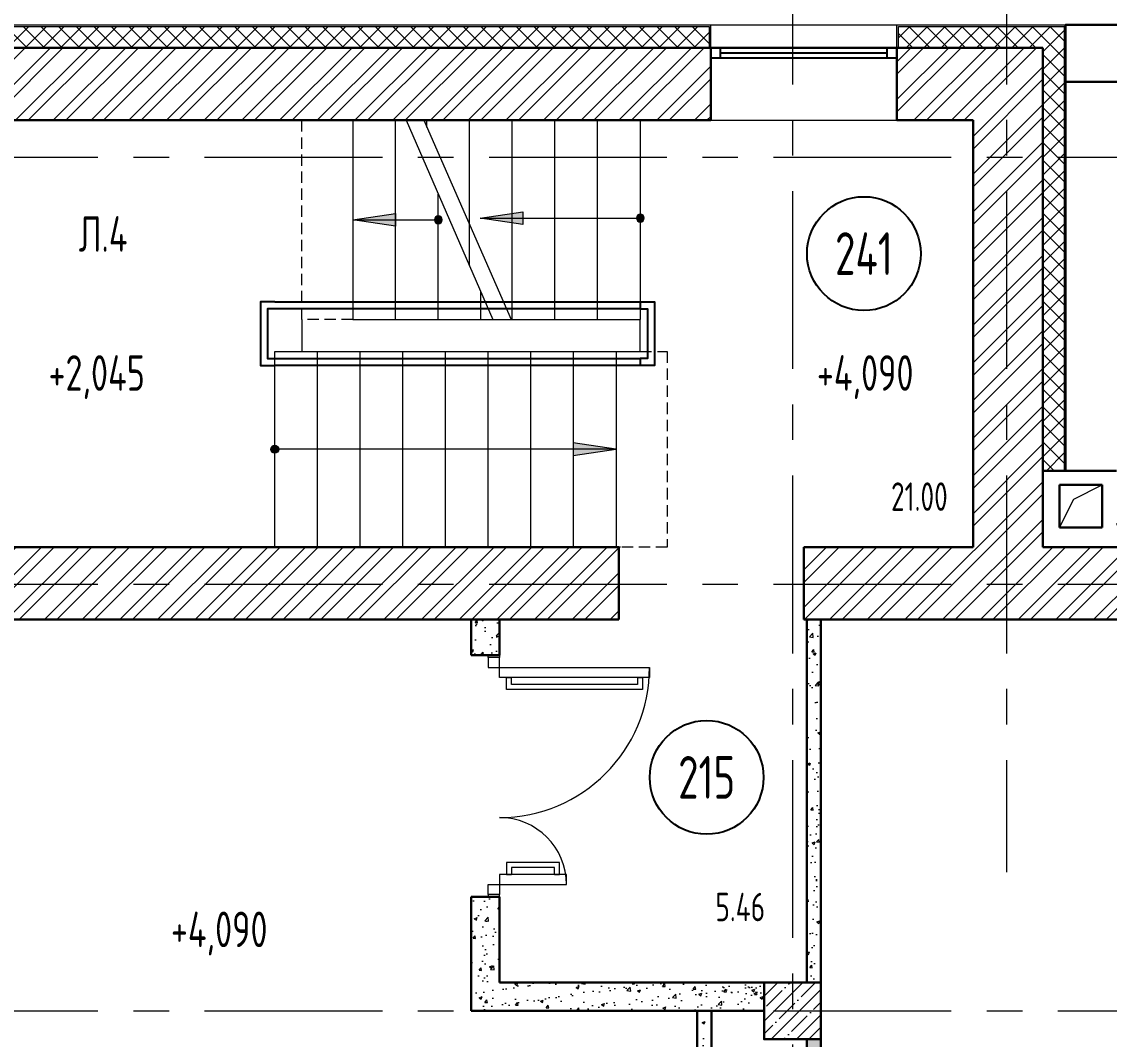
# Model space of a CAD drawing. Header units: millimetres. Extents: x -8689834 to 9419935, y 0 to 135940.
# Drawn here: x -52715 to -45068, y 124401 to 131553 of the extents above; entities that cross this region are included whole.
import ezdxf
from ezdxf import colors
from ezdxf.entities.mleader import LeaderData, LeaderLine
from ezdxf.enums import TextEntityAlignment as Align
from ezdxf.math import Vec2, Vec3

# ---------------------------------------------------------------- set-up
doc = ezdxf.new("R2010")
doc.units = ezdxf.units.MM
doc.header["$MEASUREMENT"] = 0
doc.linetypes.add('CENTER', pattern=[2, 1.25, -0.25, 0.25, -0.25])
doc.linetypes.add('HIDDEN', pattern=[6, 4, -2])
doc.layers.get('0').update_dxf_attribs({"color": 250, "lineweight": 9})
for name, color, linetype, lineweight in [('_0', 250, 'Continuous', 9), ('АР_Двери', 175, 'Continuous', 18), ('АР_Колонны', 250, 'Continuous', 30), ('АР_Колонны Штрих', 250, 'Continuous', 5), ('АР_Лестницы', 250, 'Continuous', 15), ('АР_Лестницы ограждение', 94, 'Continuous', 25), ('АР_Маркер экспликации', 239, 'Continuous', 13), ('АР_Навесной фасад', 190, 'Continuous', 5), ('АР_Номер помещения', 1, 'Continuous', 25), ('АР_Окна БЛОК', 250, 'Continuous', 13), ('АР_Оси', 7, 'Continuous', 9), ('АР_Отметки', 250, 'Continuous', 15), ('АР_Перегородки газоблок', 165, 'Continuous', 30), ('АР_Перегородки газоблок_Штрих', 165, 'Continuous', 5), ('АР_Помещения_площадь', 19, 'Continuous', 9), ('АР_Сущ Несущая стена', 216, 'Continuous', 30), ('АР_Тонкие', 250, 'Continuous', 5), ('АР_Утеплитель', 154, 'Continuous', 9), ('АР_Штриховка кирпич', 250, 'Continuous', 9), ('Эвакуация', 7, 'Continuous', 9)]:
    doc.layers.add(name, color=color, linetype=linetype, lineweight=lineweight)
doc.layers.add('АР_новое окно', color=155, linetype='Continuous')
doc.layers.get('0').freeze()
doc.styles.add('ISOCPEUR', font='isocpeur.ttf', dxfattribs={"width": 0.7})
doc.styles.get("Standard").update_dxf_attribs({"font": 'isocpeur.ttf', "width": 0.7})
pattern_1 = [(50, (0, 0), (215.17805, -18.82564), [22.5, -247.5]), (355, (0, 0), (-41.6254, 225.65764), [18, -198]), (100.45144, (17.93, -1.57), (173.55265, 206.832), [19.12206, -210.34263]), (46.1842, (0, 60), (320.1724, -49.6558), [33.75, -371.25]), (96.63564, (26.68, 55.86), (280.3986, 292.2356), [28.6831, -315.5141]), (351.18416, (0, 60), (280.3986, 292.2356), [27, -297]), (21, (30, 45), (179.07212, -120.78567), [22.5, -247.5]), (326, (30, 45), (72.9946, 217.545), [18, -198]), (71.45144, (44.92, 34.93), (252.0667, 96.75935), [19.12206, -210.34263]), (37.5, (0, 0), (3.647957, 99.868156), [0, -195.6, 0, -201, 0, -198.75]), (7.5, (0, 0), (78.92086, 118.32351), [0, -114.6, 0, -191.1, 0, -75.75]), (327.5, (-66.9, 0), (160.14673, -6.76646), [0, -75, 0, -234, 0, -310.5]), (317.5, (-96.9, 0), (174.95585, 30.0315), [0, -97.5, 0, -155.4, 0, -220.5])]

# ---------------------------------------------------------------- blocks, each defined once
blk = doc.blocks.new('*U602')
h = blk.add_hatch(color=256)
h.dxf.hatch_style = 1
edge = h.paths.add_edge_path()
edge.add_arc((0, 0), 27.6, 359.64, 719.64)
h = blk.add_hatch(color=256)
h.dxf.hatch_style = 1
h.paths.add_polyline_path([(2098.3, -44.3), (2098.3, 44.3), (2398.3, 0)])
blk.add_line((2398.3, 0), (0, 0))
blk.add_lwpolyline([(2098.3, 44.3), (2098.3, -44.3), (2398.3, 0), (2098.3, 44.3)])
blk.add_circle((0, 0), 27.6)
blk = doc.blocks.new('*U49')
at = {"layer": 'АР_новое окно', "lineweight": 20}
for p, q in [((0, 1310), (-70, 1310)), ((0, 0), (-70, 0))]:
    blk.add_line(p, q, dxfattribs=at)
at = {"layer": 'АР_новое окно'}
for p, q in [((-70, 1310), (-70, 0)), ((-70, 0), (-70, 1310)), ((0, 1310), (0, 0)), ((0, 1240), (-70, 1240)), ((-35, 1240), (-35, 70)), ((0, 70), (-70, 70))]:
    blk.add_line(p, q, dxfattribs=at)
blk = doc.blocks.new('*U1697')
at = {"layer": 'АР_Номер помещения', "color": 7}
blk.add_circle((-12029.6, 1955.9), 400, dxfattribs=at)
at = {"layer": 'АР_Номер помещения', "color": 7, "style": 'ISOCPEUR', "width": 0.7}
blk.add_attdef('НОМЕР_ПОМЕЩЕНИЯ', text='', height=300, dxfattribs=at).set_placement((-12029.6, 1955.9), align=Align.MIDDLE_CENTER)
at = {"layer": 'АР_Помещения_площадь', "color": 7, "lineweight": 30, "width": 0.7, "flags": 104}
blk.add_attdef('ИМЯ_ПОМЕЩЕНИЯ', text='', height=100, dxfattribs=at).set_placement((157.6, 1217.1), align=Align.MIDDLE_CENTER)
blk = doc.blocks.new('*U1674')
at = {"layer": 'АР_Номер помещения', "color": 7}
blk.add_circle((-18393.4, 2937.5), 400, dxfattribs=at)
at = {"layer": 'АР_Номер помещения', "color": 7, "style": 'ISOCPEUR', "width": 0.7}
blk.add_attdef('НОМЕР_ПОМЕЩЕНИЯ', text='', height=300, dxfattribs=at).set_placement((-18393.4, 2937.5), align=Align.MIDDLE_CENTER)
at = {"layer": 'АР_Помещения_площадь', "color": 7, "lineweight": 30, "width": 0.7, "flags": 104}
blk.add_attdef('ИМЯ_ПОМЕЩЕНИЯ', text='', height=100, dxfattribs=at).set_placement((157.6, 1217.1), align=Align.MIDDLE_CENTER)
blk = doc.blocks.new('_DotSmall')
at = {"color": 0, "linetype": 'ByBlock', "const_width": 0.5}
blk.add_lwpolyline([(-0.0625, 0, 1), (0.0625, 0, 1)], format="xyb", close=True, dxfattribs=at)
blk = doc.blocks.new('1700-2')
for points in [[(80, 1600), (0, 1600), (0, 1583), (80, 1583), (80, 1600)], [(0, 1583), (80, 1583), (80, 1513), (50, 1513), (50, 1513), (0, 1513), (0, 1583)], [(-385.9, 1443.1), (-420.9, 1443.1), (-420.9, 1358.3), (-50, 1358.3), (-50, 1443.1), (-85, 1443.1)], [(-385.9, 1443.1), (-385.9, 1393.3), (-85, 1393.3), (-85, 1443.1)], [(-969.5, 56.9), (-1004.5, 56.9), (-1004.5, 141.7), (-50, 141.7), (-50, 56.9), (-85, 56.9)], [(-969.5, 56.9), (-969.5, 106.7), (-85, 106.7), (-85, 56.9)], [(0, -83), (80, -83), (80, -13), (50, -13), (50, -13), (0, -13), (0, -83)], [(80, -100), (0, -100), (0, -83), (80, -83), (80, -100)]]:
    blk.add_lwpolyline(points)
for points in [[(-471.3, 1443.1), (0, 1443.1), (0, 1513), (-471.3, 1513)], [(0, -13), (-1054.7, -13), (-1054.7, 56.9), (0, 56.9)]]:
    blk.add_lwpolyline(points, close=True)
for centre, radius, start, end in [((0, 1513), 471.3, 180, 270), ((0, -13), 1054.7, 90, 180)]:
    blk.add_arc(centre, radius, start, end)
blk = doc.blocks.new('*U601')
h = blk.add_hatch(color=256)
h.dxf.hatch_style = 1
edge = h.paths.add_edge_path()
edge.add_arc((0, 0), 27.6, 359.64, 719.64)
h = blk.add_hatch(color=256)
h.dxf.hatch_style = 1
h.paths.add_polyline_path([(825.3, -44.3), (825.3, 44.3), (1125.3, 0)])
blk.add_line((1125.3, 0), (0, 0))
blk.add_lwpolyline([(825.3, 44.3), (825.3, -44.3), (1125.3, 0), (825.3, 44.3)])
blk.add_circle((0, 0), 27.6)
blk = doc.blocks.new('*U610')
h = blk.add_hatch(color=256)
h.dxf.hatch_style = 1
edge = h.paths.add_edge_path()
edge.add_arc((0, 0), 27.6, 359.64, 719.64)
h = blk.add_hatch(color=256)
h.dxf.hatch_style = 1
h.paths.add_polyline_path([(300, -44.3), (300, 44.3), (600, 0)])
blk.add_line((600, 0), (0, 0))
blk.add_lwpolyline([(300, 44.3), (300, -44.3), (600, 0), (300, 44.3)])
blk.add_circle((0, 0), 27.6)

msp = doc.modelspace()

# ---------------------------------------------------------------- hatches: boundary and pattern name
at = {"layer": 'АР_Колонны Штрих', "ltscale": 100}
h = msp.add_hatch(dxfattribs=at)
h.set_pattern_fill('ANSI35', color=256, scale=500)
h.set_pattern_definition([(45, (-1004547.86, 164672.16), (-88.388348, 88.388348), []), (45, (-1004459.47, 164672.16), (-88.388348, 88.388348), [156.25, -31.25, 0, -31.25])])
h.paths.add_polyline_path([(-47095.8, 124800.7), (-47495.8, 124800.7), (-47495.8, 124400.7), (-47095.8, 124400.7)])
at = {"layer": 'АР_Перегородки газоблок_Штрих', "ltscale": 100}
h = msp.add_hatch(dxfattribs=at)
h.set_pattern_fill('AR-CONC', color=256, scale=30)
h.set_pattern_definition(pattern_1)
h.paths.add_polyline_path([(-49356, 127350.7), (-49555.8, 127350.7), (-49356, 127350.7), (-49355.8, 127100.7), (-49356, 127350.7), (-49555.8, 127350.7), (-49555.8, 127100.7), (-49355.8, 127100.7)])
h = msp.add_hatch(dxfattribs=at)
h.set_pattern_fill('AR-CONC', color=256, scale=30)
h.set_pattern_definition(pattern_1)
h.paths.add_polyline_path([(-47096, 127350.7), (-47216, 127350.7), (-47216, 127350.7), (-47096, 127350.7), (-47096, 125498.9), (-47096, 127350.7), (-47195.9, 127350.7), (-47195.6, 124800.7), (-47095.8, 124800.7)])
h = msp.add_hatch(dxfattribs=at)
h.set_pattern_fill('AR-CONC', color=256, scale=30)
h.set_pattern_definition(pattern_1)
h.paths.add_polyline_path([(-49356, 125400.7), (-49476, 125400.7), (-49555.8, 125400.7), (-49356, 125400.7), (-49355.8, 125150.7), (-49356, 125400.7), (-49555.8, 125400.7), (-49555.8, 124600.7), (-47495.8, 124600.7), (-47495.8, 124800.7), (-49355.8, 124800.7)])
h = msp.add_hatch(dxfattribs=at)
h.set_pattern_fill('AR-CONC', color=256, scale=30)
h.set_pattern_definition([(50, (-135218.16, 1046.35), (215.17805, -18.82564), [22.5, -247.5]), (355, (-135218.16, 1046.35), (-41.6254, 225.65764), [18, -198]), (100.45144, (-135200.22, 1044.78), (173.55265, 206.832), [19.12206, -210.34263]), (46.1842, (-135218.16, 1106.35), (320.1724, -49.6558), [33.75, -371.25]), (96.63564, (-135191.47, 1102.2), (280.3986, 292.2356), [28.6831, -315.5141]), (351.18416, (-135218.16, 1106.35), (280.3986, 292.2356), [27, -297]), (21, (-135188.16, 1091.35), (179.07212, -120.78567), [22.5, -247.5]), (326, (-135188.16, 1091.35), (72.9946, 217.545), [18, -198]), (71.45144, (-135173.23, 1081.28), (252.0667, 96.75935), [19.12206, -210.34263]), (37.5, (-135218.156, 1046.35), (3.647957, 99.868156), [0, -195.6, 0, -201, 0, -198.75]), (7.5, (-135218.16, 1046.35), (78.92086, 118.32351), [0, -114.6, 0, -191.1, 0, -75.75]), (327.5, (-135285.06, 1046.35), (160.14673, -6.76646), [0, -75, 0, -234, 0, -310.5]), (317.5, (-135315.06, 1046.35), (174.95585, 30.0315), [0, -97.5, 0, -155.4, 0, -220.5])])
h.paths.add_polyline_path([(-47495.8, 124800.7), (-47865.8, 124800.7), (-47865.8, 124680.7), (-47495.8, 124680.7)])
h = msp.add_hatch(dxfattribs=at)
h.set_pattern_fill('AR-CONC', color=256, scale=30)
h.set_pattern_definition([(50, (-134938.22, -2539.68), (215.17805, -18.82564), [22.5, -247.5]), (355, (-134938.22, -2539.68), (-41.6254, 225.65764), [18, -198]), (100.45144, (-134920.3, -2541.25), (173.55265, 206.832), [19.12206, -210.34263]), (46.1842, (-134938.22, -2479.68), (320.1724, -49.6558), [33.75, -371.25]), (96.63564, (-134911.54, -2483.82), (280.3986, 292.2356), [28.6831, -315.5141]), (351.18416, (-134938.22, -2479.68), (280.3986, 292.2356), [27, -297]), (21, (-134908.22, -2494.68), (179.07212, -120.78567), [22.5, -247.5]), (326, (-134908.22, -2494.68), (72.9946, 217.545), [18, -198]), (71.45144, (-134893.3, -2504.75), (252.0667, 96.75935), [19.12206, -210.34263]), (37.5, (-134938.22, -2539.68), (3.647957, 99.868156), [0, -195.6, 0, -201, 0, -198.75]), (7.5, (-134938.22, -2539.68), (78.92086, 118.32351), [0, -114.6, 0, -191.1, 0, -75.75]), (327.5, (-135005.12, -2539.68), (160.14673, -6.76646), [0, -75, 0, -234, 0, -310.5]), (317.5, (-135035.12, -2539.68), (174.95585, 30.0315), [0, -97.5, 0, -155.4, 0, -220.5])])
h.paths.add_polyline_path([(-47215.8, 121194.6), (-47865.8, 121194.6), (-47865.8, 124550.7), (-47965.8, 124550.7), (-47965.8, 121094.6), (-47215.8, 121094.6)])
h = msp.add_hatch(dxfattribs=at)
h.set_pattern_fill('AR-CONC', color=256, scale=30)
h.set_pattern_definition([(50, (5880, 1130), (215.17805, -18.82564), [22.5, -247.5]), (355, (5880, 1130), (-41.6254, 225.65764), [18, -198]), (100.45144, (5897.93, 1128.43), (173.55265, 206.832), [19.12206, -210.34263]), (46.1842, (5880, 1190), (320.1724, -49.6558), [33.75, -371.25]), (96.63564, (5906.68, 1185.86), (280.3986, 292.2356), [28.6831, -315.5141]), (351.18416, (5880, 1190), (280.3986, 292.2356), [27, -297]), (21, (5910, 1175), (179.07212, -120.78567), [22.5, -247.5]), (326, (5910, 1175), (72.9946, 217.545), [18, -198]), (71.45144, (5924.92, 1164.93), (252.0667, 96.75935), [19.12206, -210.34263]), (37.5, (5880, 1130), (3.647957, 99.868156), [0, -195.6, 0, -201, 0, -198.75]), (7.5, (5880, 1130), (78.92086, 118.32351), [0, -114.6, 0, -191.1, 0, -75.75]), (327.5, (5813.1, 1130), (160.14673, -6.76646), [0, -75, 0, -234, 0, -310.5]), (317.5, (5783.1, 1130), (174.95585, 30.0315), [0, -97.5, 0, -155.4, 0, -220.5])])
h.paths.add_polyline_path([(-47195.9, 118800.7), (-47195.9, 124400.7), (-47095.8, 124400.7), (-47095.8, 118800.7)])
at = {"layer": 'АР_Утеплитель', "ltscale": 100}
h = msp.add_hatch(dxfattribs=at)
h.set_pattern_fill('ANSI37', color=256, scale=700)
h.set_pattern_definition([(45, (-1026175.73, 167262.83), (-61.871843, 61.871843), []), (135, (-1026175.73, 167262.83), (-61.871843, -61.871843), [])])
h.paths.add_polyline_path([(-47880.8, 131370.7), (-53555.8, 131370.7), (-53555.8, 127860.7), (-54045.8, 127860.7), (-54045.8, 128010.7), (-53705.8, 128010.7), (-53705.8, 131520.7), (-47880.8, 131520.7)])
h = msp.add_hatch(dxfattribs=at)
h.set_pattern_fill('ANSI37', color=256, scale=700)
h.set_pattern_definition([(45, (-1023120.73, 163752.83), (-61.871843, 61.871843), []), (135, (-1023120.73, 163752.83), (-61.871843, -61.871843), [])])
h.paths.add_polyline_path([(-45535.8, 128397.1), (-45535.8, 131370.7), (-46550.8, 131370.7), (-46550.8, 131520.7), (-45385.8, 131520.7), (-45385.8, 128397.1)])
at = {"layer": 'АР_Штриховка кирпич', "ltscale": 100}
h = msp.add_hatch(dxfattribs=at)
h.set_pattern_fill('ANSI32', color=256, scale=500)
h.set_pattern_definition([(45, (-1028675.4, 164426.86), (-132.58252, 132.58252), []), (45, (-1028587.02, 164426.86), (-132.58252, 132.58252), [])])
h.paths.add_polyline_path([(-47870.8, 131370.7), (-53555.8, 131370.7), (-53555.8, 127860.7), (-54055.8, 127860.7), (-54055.8, 127350.7), (-48515.8, 127350.7), (-48515.8, 127860.7), (-53045.8, 127860.7), (-53045.8, 130860.7), (-47870.8, 130860.7)])
h = msp.add_hatch(dxfattribs=at)
h.set_pattern_fill('ANSI32', color=256, scale=500)
h.set_pattern_definition([(45, (-1036678.38, 164426.86), (-132.58252, 132.58252), []), (45, (-1036590, 164426.86), (-132.58252, 132.58252), [])])
h.paths.add_polyline_path([(-43938.8, 128908.6), (-43975.9, 128908.6)])
h.paths.add_polyline_path([(-44815.8, 127350.7), (-44815.8, 127741.8), (-44815.8, 127860.7), (-45535.8, 127860.7), (-45535.8, 131370.7), (-46560.8, 131370.7), (-46560.8, 130860.7), (-46025.8, 130860.7), (-46025.8, 127860.7), (-47215.8, 127860.7), (-47215.8, 127350.7)])
h.paths.add_polyline_path([(-42395.8, 127741.8), (-42395.8, 127350.7), (-40195.8, 127350.7), (-40195.8, 127860.7), (-42395.8, 127860.7)])

# ---------------------------------------------------------------- linework, layer by layer
at = {"layer": '_0', "ltscale": 500}
for p, q in [((-50085.8, 129460.7), (-50085.8, 130860.7)), ((-49785.8, 129460.7), (-49785.8, 130341.2)), ((-49485.8, 129460.7), (-49485.8, 129653.7)), ((-50745.8, 129460.7), (-50745.8, 129235.7)), ((-48365.8, 129235.7), (-48365.8, 129460.7))]:
    msp.add_line(p, q, dxfattribs=at)
at = {"layer": 'АР_Колонны', "ltscale": 100}
msp.add_lwpolyline([(-47495.8, 124800.7), (-47095.8, 124800.7), (-47095.8, 124400.7), (-47495.8, 124400.7)], close=True, dxfattribs=at)
at = {"layer": 'АР_Лестницы', "color": 18, "ltscale": 100, "true_color": 0x000000}
for p, q in [((-50385.8, 130860.7), (-50385.8, 129460.7)), ((-50012.4, 130860.7), (-49401.5, 129460.7)), ((-49888, 130860.7), (-49274.2, 129460.7)), ((-49865.8, 130810), (-49865.8, 130860.7)), ((-49565.8, 129837), (-49565.8, 130860.7)), ((-49265.8, 129460.7), (-49265.8, 130860.7)), ((-48965.8, 129460.7), (-48965.8, 130860.7)), ((-48665.8, 129460.7), (-48665.8, 130860.7)), ((-48365.8, 130860.7), (-48365.8, 129460.7)), ((-48365.8, 129235.7), (-48365.8, 129460.7)), ((-50935.8, 127860.7), (-50935.8, 129235.7)), ((-50935.8, 129235.7), (-48365.8, 129235.7)), ((-50635.8, 127860.7), (-50635.8, 129235.7)), ((-50335.8, 127860.7), (-50335.8, 129235.7)), ((-50035.8, 127860.7), (-50035.8, 129235.7)), ((-49735.8, 127860.7), (-49735.8, 129235.7)), ((-49435.8, 127860.7), (-49435.8, 129235.7)), ((-49135.8, 127860.7), (-49135.8, 129235.7)), ((-48835.8, 127860.7), (-48835.8, 129235.7)), ((-48535.8, 129235.7), (-48535.8, 127860.7)), ((-48505.8, 127860.7), (-51205.8, 127860.7))]:
    msp.add_line(p, q, dxfattribs=at)
at = {"layer": 'АР_Лестницы', "ltscale": 100}
msp.add_lwpolyline([(-48285.8, 130860.7), (-50385.8, 130860.7), (-50385.8, 129460.7), (-48365.8, 129460.7)], dxfattribs=at)
at = {"layer": 'АР_Лестницы ограждение', "color": 18, "ltscale": 100, "true_color": 0x000000}
for points in [[(-50935.8, 129585.3), (-51036.1, 129585.3), (-51036.1, 129136.3), (-50935.8, 129136.3)], [(-50935.8, 129535.9), (-50986.1, 129535.9), (-50986.1, 129185.7), (-50935.8, 129185.7)], [(-48365.8, 129585.9), (-48365.8, 129535.9), (-50935.8, 129535.9)], [(-50935.8, 129585.3), (-48365.8, 129585.3)], [(-48365.8, 129585.3), (-48265.5, 129585.3), (-48265.5, 129136.3), (-48365.8, 129136.3)], [(-48365.8, 129535.9), (-48315.5, 129535.9), (-48315.5, 129185.7), (-48365.8, 129185.7)], [(-48365.8, 129186.3), (-48365.8, 129136.3), (-50935.8, 129136.3)], [(-50935.8, 129185.7), (-48365.8, 129185.7)]]:
    msp.add_lwpolyline(points, dxfattribs=at)
at = {"layer": 'АР_Навесной фасад', "ltscale": 100}
for p, q in [((-45385.8, 131520.7), (-45385.8, 128397.1)), ((-45375.8, 131530.7), (-45375.8, 128397.1))]:
    msp.add_line(p, q, dxfattribs=at)
for points in [[(-53715.8, 131530.7), (-45375.8, 131530.7)], [(-53705.8, 131520.7), (-47880.8, 131520.7), (-47880.8, 131370.7)], [(-47870.8, 131370.7), (-47870.8, 131530.7)], [(-46560.8, 131370.7), (-46560.8, 131530.7)], [(-46550.8, 131370.7), (-46550.8, 131520.7), (-45385.8, 131520.7)]]:
    msp.add_lwpolyline(points, dxfattribs=at)
at = {"layer": 'АР_Навесной фасад', "lineweight": 30, "ltscale": 100}
for points in [[(-45018.4, 128020.7), (-43167, 128020.7), (-43167, 131530.7), (-45376.5, 131530.7), (-45377, 128397.1)], [(-45018.4, 128020.7), (-43567, 128020.7), (-43567, 131130.7), (-45376.8, 131130.7), (-45377.2, 128397.1)]]:
    msp.add_lwpolyline(points, dxfattribs=at)
at = {"layer": 'АР_Окна БЛОК', "lineweight": 15, "ltscale": 100}
msp.add_line((-47870.8, 130860.7), (-46560.8, 130860.7), dxfattribs=at)
at = {"layer": 'АР_Оси', "linetype": 'CENTER', "ltscale": 1000}
for p, q in [((-47295.8, 134363.2), (-47295.8, 78630.8)), ((-45790.8, 134363.2), (-45790.8, 125575.6)), ((-89429.5, 130600.7), (-6251.1, 130600.7)), ((-89429.5, 127600.7), (-6251.1, 127600.7)), ((-89429.5, 124600.7), (-6251.1, 124600.7)), ((-89429.5, 124600.7), (-6251.1, 124600.7))]:
    msp.add_line(p, q, dxfattribs=at)
at = {"layer": 'АР_Перегородки газоблок', "ltscale": 100}
for p, q in [((-45018.4, 128397.1), (-45535.8, 128397.1)), ((-45118.4, 128297.1), (-45418.4, 128297.1)), ((-45418.4, 128297.1), (-45418.4, 127997.1)), ((-45118.4, 128297.1), (-45118.4, 127997.1)), ((-45418.4, 127997.1), (-45118.4, 127997.1)), ((-49555.8, 127100.7), (-49555.8, 127350.7)), ((-49555.8, 124600.7), (-49555.8, 125400.7)), ((-47495.8, 124600.7), (-49555.8, 124600.7)), ((-47965.8, 124600.7), (-47965.8, 121094.6)), ((-47865.8, 124600.7), (-47865.8, 121194.6)), ((-47195.9, 118800.7), (-47195.9, 124400.7)), ((-47095.8, 124400.7), (-47095.8, 118800.7))]:
    msp.add_line(p, q, dxfattribs=at)
for points in [[(-49355.8, 127100.7), (-49355.8, 127350.7)], [(-47195.8, 124800.7), (-47195.8, 127350.7)], [(-47095.8, 124800.7), (-47095.8, 127350.7)], [(-49355.8, 127100.7), (-49555.8, 127100.7)], [(-49355.8, 125400.7), (-49555.8, 125400.7)], [(-49355.8, 124800.7), (-49355.8, 125400.7)], [(-47495.8, 124800.7), (-49355.8, 124800.7)]]:
    msp.add_lwpolyline(points, dxfattribs=at)
at = {"layer": 'АР_Сущ Несущая стена', "ltscale": 100}
for p, q in [((-53555.8, 131370.7), (-47870.8, 131370.7)), ((-47870.8, 131251.8), (-47870.8, 131370.7)), ((-46560.8, 131251.8), (-46560.8, 131370.7)), ((-45535.8, 131370.7), (-45535.8, 127860.7)), ((-47870.8, 131251.8), (-47870.8, 130860.7)), ((-46560.8, 131251.8), (-46560.8, 130860.7)), ((-53045.8, 130860.7), (-47870.8, 130860.7)), ((-46560.8, 130860.7), (-46025.8, 130860.7)), ((-46025.8, 130860.7), (-46025.8, 127860.7)), ((-53045.8, 127860.7), (-48515.8, 127860.7)), ((-48515.8, 127860.7), (-48515.8, 127350.7)), ((-47215.8, 127860.7), (-46025.8, 127860.7)), ((-47215.8, 127860.7), (-47215.8, 127350.7)), ((-45535.8, 127860.7), (-44815.8, 127860.7)), ((-54055.8, 127350.7), (-48515.8, 127350.7)), ((-47215.8, 127350.7), (-44815.8, 127350.7))]:
    msp.add_line(p, q, dxfattribs=at)
msp.add_lwpolyline([(-46560.8, 131370.7), (-45535.8, 131370.7)], dxfattribs=at)
at = {"layer": 'АР_Тонкие', "linetype": 'HIDDEN', "ltscale": 20}
for points in [[(-50385.8, 129460.7), (-50745.8, 129460.7), (-50745.8, 130860.7), (-50385.8, 130860.7)], [(-48365.8, 129235.7), (-48175.8, 129235.7), (-48175.8, 127860.7), (-48535.8, 127860.7)]]:
    msp.add_lwpolyline(points, dxfattribs=at)
at = {"layer": 'Эвакуация', "lineweight": 18}
for p, q in [((-45118.4, 128297.1), (-45418.4, 128297.1)), ((-45418.4, 128297.1), (-45418.4, 127997.1)), ((-45118.4, 128297.1), (-45418.4, 128297.1)), ((-45418.4, 128297.1), (-45418.4, 127997.1)), ((-45318.4, 128197.1), (-45118.4, 128297.1)), ((-45118.4, 127997.1), (-45118.4, 128297.1)), ((-45418.4, 127997.1), (-45318.4, 128197.1))]:
    msp.add_line(p, q, dxfattribs=at)
at = {"layer": 'Эвакуация'}
for p, q in [((-45418.4, 127997.1), (-45418.4, 128297.1)), ((-45418.4, 128297.1), (-45118.4, 128297.1)), ((-45118.4, 128297.1), (-45118.4, 127997.1)), ((-45118.4, 127997.1), (-45418.4, 127997.1))]:
    msp.add_line(p, q, dxfattribs=at)

# ---------------------------------------------------------------- block references
at = {"layer": 'АР_Двери', "lineweight": 30, "ltscale": 100, "rotation": 180}
msp.add_blockref('1700-2', (-49355.8, 127000.7), dxfattribs=at)
at = {"layer": 'АР_Лестницы', "ltscale": 100, "xscale": -1}
for name, p in [('*U610', (-49785.8, 130160.7)), ('*U601', (-48365.8, 130173.2))]:
    msp.add_blockref(name, p, dxfattribs=at)
at = {"layer": 'АР_Лестницы', "ltscale": 100}
msp.add_blockref('*U602', (-50935.8, 128548.2), dxfattribs=at)
at = {"layer": 'АР_Маркер экспликации'}
ref = msp.add_blockref('*U1697', (-34763.9, 127967.5), dxfattribs=at)
ref.add_attrib('НОМЕР_ПОМЕЩЕНИЯ', '241', dxfattribs={"layer": 'АР_Номер помещения', "color": 7, "height": 300, "style": 'ISOCPEUR', "width": 0.7}).set_placement((-46793.4, 129923.3), align=Align.MIDDLE_CENTER)
ref.add_attrib('ПЛОЩАДЬ_ПОМЕЩЕНИЯ', '21.00', dxfattribs={"layer": 'АР_Помещения_площадь', "color": 7, "height": 200, "style": 'ISOCPEUR', "width": 0.7}).set_placement((-46204.1, 128215), align=Align.MIDDLE_RIGHT)
ref = msp.add_blockref('*U1674', (-29505.7, 123304), dxfattribs=at)
ref.add_attrib('НОМЕР_ПОМЕЩЕНИЯ', '215', dxfattribs={"layer": 'АР_Номер помещения', "color": 7, "height": 300, "style": 'ISOCPEUR', "width": 0.7}).set_placement((-47899, 126241.5), align=Align.MIDDLE_CENTER)
ref.add_attrib('ПЛОЩАДЬ_ПОМЕЩЕНИЯ', '5.46', dxfattribs={"layer": 'АР_Помещения_площадь', "color": 7, "height": 200, "style": 'ISOCPEUR', "width": 0.7}).set_placement((-47488.3, 125330.3), align=Align.MIDDLE_RIGHT)
at = {"layer": 'АР_новое окно', "xscale": -1, "rotation": 90}
msp.add_blockref('*U49', (-46560.8, 131300.7), dxfattribs=at)

# ---------------------------------------------------------------- leaders
at = {"layer": 'АР_Отметки'}
ml = msp.add_multileader_mtext('Standard', dxfattribs=at)
ml.set_content('0,000', color=256, style='ISOCPEUR')
ml.set_leader_properties(color=256, linetype='Continuous', lineweight=-1)
ml.set_arrow_properties(name='DOTSMALL')
ml.build(insert=Vec2(0, 0))
ml.multileader.update_dxf_attribs({"has_text_frame": 1, "text_left_attachment_type": 4, "text_right_attachment_type": 4, "dogleg_length": 100, "arrow_head_size": 180})
ctx = ml.context
ctx.base_point, ctx.char_height, ctx.arrow_head_size, ctx.landing_gap_size, ctx.plane_origin = Vec3(-187276.8, 132110.1), 250, 180, 50, Vec3(-190337.2, 129966.7)
ctx.left_attachment, ctx.right_attachment = 4, 4
notes = []
notes.append((ctx, [(0, (0, 0, 0), (0, 0), (1, 0), 1, [])]))
ctx.mtext.insert, ctx.mtext.width, ctx.mtext.line_spacing_style, ctx.mtext.flow_direction = Vec3(-187226.8, 132443.4), 852.697, 2, 5
ml = msp.add_multileader_mtext('Standard', dxfattribs=at)
ml.set_content('Л.4', color=256, style='ISOCPEUR')
ml.set_leader_properties(color=256, linetype='Continuous', lineweight=-1)
ml.set_arrow_properties(name='DOTSMALL')
ml.build(insert=Vec2(0, 0))
ml.multileader.update_dxf_attribs({"has_text_frame": 1, "text_left_attachment_type": 4, "text_right_attachment_type": 4, "dogleg_length": 100, "arrow_head_size": 180})
ctx = ml.context
ctx.base_point, ctx.char_height, ctx.arrow_head_size, ctx.landing_gap_size, ctx.plane_origin = Vec3(-52363.9, 129853.4), 250, 180, 50, Vec3(-24245.4, 117716.6)
ctx.left_attachment, ctx.right_attachment = 4, 4
notes.append((ctx, [(0, (0, 0, 0), (0, 0), (1, 0), 1, [])]))
ctx.mtext.insert, ctx.mtext.width, ctx.mtext.line_spacing_style, ctx.mtext.flow_direction = Vec3(-52313.9, 130186.7), 852.697, 2, 5
ml = msp.add_multileader_mtext('Standard', dxfattribs=at)
ml.set_content('0,000', color=256, style='ISOCPEUR')
ml.set_leader_properties(color=256, linetype='Continuous', lineweight=-1)
ml.set_arrow_properties(name='DOTSMALL')
ml.build(insert=Vec2(0, 0))
ml.multileader.update_dxf_attribs({"has_text_frame": 1, "text_left_attachment_type": 4, "text_right_attachment_type": 4, "dogleg_length": 100, "arrow_head_size": 180})
ctx = ml.context
ctx.base_point, ctx.char_height, ctx.arrow_head_size, ctx.landing_gap_size, ctx.plane_origin = Vec3(-185687.6, 129607), 250, 180, 50, Vec3(-188748, 127463.6)
ctx.left_attachment, ctx.right_attachment = 4, 4
notes.append((ctx, [(0, (0, 0, 0), (0, 0), (1, 0), 1, [])]))
ctx.mtext.insert, ctx.mtext.width, ctx.mtext.line_spacing_style, ctx.mtext.flow_direction = Vec3(-185637.6, 129940.4), 852.697, 2, 5
ml = msp.add_multileader_mtext('Standard', dxfattribs=at)
ml.set_content('Л.4', color=256, style='ISOCPEUR')
ml.set_leader_properties(color=256, linetype='Continuous', lineweight=-1)
ml.set_arrow_properties(name='DOTSMALL')
ml.build(insert=Vec2(0, 0))
ml.multileader.update_dxf_attribs({"has_text_frame": 1, "text_left_attachment_type": 4, "text_right_attachment_type": 4, "dogleg_length": 100, "arrow_head_size": 180})
ctx = ml.context
ctx.base_point, ctx.char_height, ctx.arrow_head_size, ctx.landing_gap_size, ctx.plane_origin = Vec3(-184816.3, 129601.6), 250, 180, 50, Vec3(-159580.4, 117978.5)
ctx.left_attachment, ctx.right_attachment = 4, 4
notes.append((ctx, [(0, (0, 0, 0), (0, 0), (1, 0), 1, [])]))
ctx.mtext.insert, ctx.mtext.width, ctx.mtext.line_spacing_style, ctx.mtext.flow_direction = Vec3(-184766.3, 129934.9), 852.697, 2, 5
ml = msp.add_multileader_mtext('Standard', dxfattribs=at)
ml.set_content('-1,200', color=256, style='ISOCPEUR')
ml.set_leader_properties(color=256, linetype='Continuous', lineweight=-1)
ml.set_arrow_properties(name='DOTSMALL')
ml.build(insert=Vec2(0, 0))
ml.multileader.update_dxf_attribs({"has_text_frame": 1, "text_left_attachment_type": 4, "text_right_attachment_type": 4, "dogleg_length": 100, "arrow_head_size": 180})
ctx = ml.context
ctx.base_point, ctx.char_height, ctx.arrow_head_size, ctx.landing_gap_size, ctx.plane_origin = Vec3(-177720.8, 129646.9), 250, 180, 50, Vec3(-177813.3, 129547.9)
ctx.left_attachment, ctx.right_attachment = 4, 4
notes.append((ctx, [(0, (0, 0, 0), (0, 0), (1, 0), 1, [])]))
ctx.mtext.insert, ctx.mtext.width, ctx.mtext.line_spacing_style, ctx.mtext.flow_direction = Vec3(-177670.8, 129980.2), 852.697, 2, 5
ml = msp.add_multileader_mtext('Standard', dxfattribs=at)
ml.set_content('+2,045', color=256, style='ISOCPEUR')
ml.set_leader_properties(color=256, linetype='Continuous', lineweight=-1)
ml.set_arrow_properties(name='DOTSMALL')
ml.build(insert=Vec2(0, 0))
ml.multileader.update_dxf_attribs({"has_text_frame": 1, "text_left_attachment_type": 4, "text_right_attachment_type": 4, "dogleg_length": 100, "arrow_head_size": 180})
ctx = ml.context
ctx.base_point, ctx.char_height, ctx.arrow_head_size, ctx.landing_gap_size, ctx.plane_origin = Vec3(-52576.4, 128875.9), 250, 180, 50, Vec3(-53877.8, 127317.1)
ctx.left_attachment, ctx.right_attachment = 4, 4
notes.append((ctx, [(0, (0, 0, 0), (0, 0), (1, 0), 1, [])]))
ctx.mtext.insert, ctx.mtext.width, ctx.mtext.line_spacing_style, ctx.mtext.flow_direction = Vec3(-52526.4, 129209.2), 852.697, 2, 5
ml = msp.add_multileader_mtext('Standard', dxfattribs=at)
ml.set_content('+4,090', color=256, style='ISOCPEUR')
ml.set_leader_properties(color=256, linetype='Continuous', lineweight=-1)
ml.set_arrow_properties(name='DOTSMALL')
ml.build(insert=Vec2(0, 0))
ml.multileader.update_dxf_attribs({"has_text_frame": 1, "text_left_attachment_type": 4, "text_right_attachment_type": 4, "dogleg_length": 100, "arrow_head_size": 180})
ctx = ml.context
ctx.base_point, ctx.char_height, ctx.arrow_head_size, ctx.landing_gap_size, ctx.plane_origin = Vec3(-47174, 128875.9), 250, 180, 50, Vec3(-48475.4, 127317.1)
ctx.left_attachment, ctx.right_attachment = 4, 4
notes.append((ctx, [(0, (0, 0, 0), (0, 0), (1, 0), 1, [])]))
ctx.mtext.insert, ctx.mtext.width, ctx.mtext.line_spacing_style, ctx.mtext.flow_direction = Vec3(-47124, 129209.2), 852.697, 2, 5
ml = msp.add_multileader_mtext('Standard', dxfattribs=at)
ml.set_content('-1,140', color=256, style='ISOCPEUR')
ml.set_leader_properties(color=256, linetype='Continuous', lineweight=-1)
ml.set_arrow_properties(name='DOTSMALL')
ml.build(insert=Vec2(0, 0))
ml.multileader.update_dxf_attribs({"has_text_frame": 1, "text_left_attachment_type": 4, "text_right_attachment_type": 4, "dogleg_length": 100, "arrow_head_size": 180})
ctx = ml.context
ctx.base_point, ctx.char_height, ctx.arrow_head_size, ctx.landing_gap_size, ctx.plane_origin = Vec3(-180313.7, 128673.3, 0), 250, 180, 50, Vec3(-180395.1, 128959.5, 0)
ctx.left_attachment, ctx.right_attachment = 4, 4
notes.append((ctx, [(0, (0, 0, 0), (0, 0), (1, 0), 1, [])]))
ctx.mtext.insert, ctx.mtext.width, ctx.mtext.line_spacing_style, ctx.mtext.flow_direction = Vec3(-180263.7, 129006.7, 0), 852.697, 2, 5
ml = msp.add_multileader_mtext('Standard', dxfattribs=at)
ml.set_content('0,000', color=256, style='ISOCPEUR')
ml.set_leader_properties(color=256, linetype='Continuous', lineweight=-1)
ml.set_arrow_properties(name='DOTSMALL')
ml.build(insert=Vec2(0, 0))
ml.multileader.update_dxf_attribs({"has_text_frame": 1, "text_left_attachment_type": 4, "text_right_attachment_type": 4, "dogleg_length": 100, "arrow_head_size": 180})
ctx = ml.context
ctx.base_point, ctx.char_height, ctx.arrow_head_size, ctx.landing_gap_size, ctx.plane_origin = Vec3(-187382.8, 126393.4), 250, 180, 50, Vec3(-190443.2, 124250.1)
ctx.left_attachment, ctx.right_attachment = 4, 4
notes.append((ctx, [(0, (0, 0, 0), (0, 0), (1, 0), 1, [])]))
ctx.mtext.insert, ctx.mtext.width, ctx.mtext.line_spacing_style, ctx.mtext.flow_direction = Vec3(-187332.8, 126726.8), 852.697, 2, 5
ml = msp.add_multileader_mtext('Standard', dxfattribs=at)
ml.set_content('Л.5', color=256, style='ISOCPEUR')
ml.set_leader_properties(color=256, linetype='Continuous', lineweight=-1)
ml.set_arrow_properties(name='DOTSMALL')
ml.build(insert=Vec2(0, 0))
ml.multileader.update_dxf_attribs({"has_text_frame": 1, "text_left_attachment_type": 4, "text_right_attachment_type": 4, "dogleg_length": 100, "arrow_head_size": 180})
ctx = ml.context
ctx.base_point, ctx.char_height, ctx.arrow_head_size, ctx.landing_gap_size, ctx.plane_origin = Vec3(-156726.2, 125681.9), 250, 180, 50, Vec3(-131490.3, 114058.8)
ctx.left_attachment, ctx.right_attachment = 4, 4
notes.append((ctx, [(0, (0, 0, 0), (0, 0), (1, 0), 1, [])]))
ctx.mtext.insert, ctx.mtext.width, ctx.mtext.line_spacing_style, ctx.mtext.flow_direction = Vec3(-156676.2, 126015.3), 852.697, 2, 5
ml = msp.add_multileader_mtext('Standard', dxfattribs=at)
ml.set_content('+4,090', color=256, style='ISOCPEUR')
ml.set_leader_properties(color=256, linetype='Continuous', lineweight=-1)
ml.set_arrow_properties(name='DOTSMALL')
ml.build(insert=Vec2(0, 0))
ml.multileader.update_dxf_attribs({"has_text_frame": 1, "text_left_attachment_type": 4, "text_right_attachment_type": 4, "dogleg_length": 100, "arrow_head_size": 180})
ctx = ml.context
ctx.base_point, ctx.char_height, ctx.arrow_head_size, ctx.landing_gap_size, ctx.plane_origin = Vec3(-51716, 124964.6), 250, 180, 50, Vec3(-53017.5, 123405.9)
ctx.left_attachment, ctx.right_attachment = 4, 4
notes.append((ctx, [(0, (0, 0, 0), (0, 0), (1, 0), 1, [])]))
ctx.mtext.insert, ctx.mtext.width, ctx.mtext.line_spacing_style, ctx.mtext.flow_direction = Vec3(-51666, 125298), 852.697, 2, 5
for ctx, leaders in notes:
    for number, flags, end, landing, length, lines in leaders:
        leader = LeaderData()
        leader.index, (leader.has_last_leader_line, leader.has_dogleg_vector, leader.attachment_direction) = number, flags
        leader.last_leader_point, leader.dogleg_vector, leader.dogleg_length = Vec3(end), Vec3(landing), length
        for number, points, colour, breaks in lines:
            line = LeaderLine()
            line.index, line.vertices, line.color, line.breaks = number, Vec3.list(points), colors.encode_raw_color(colour), breaks
            leader.lines.append(line)
        ctx.leaders.append(leader)

doc.saveas('drawing.dxf')
